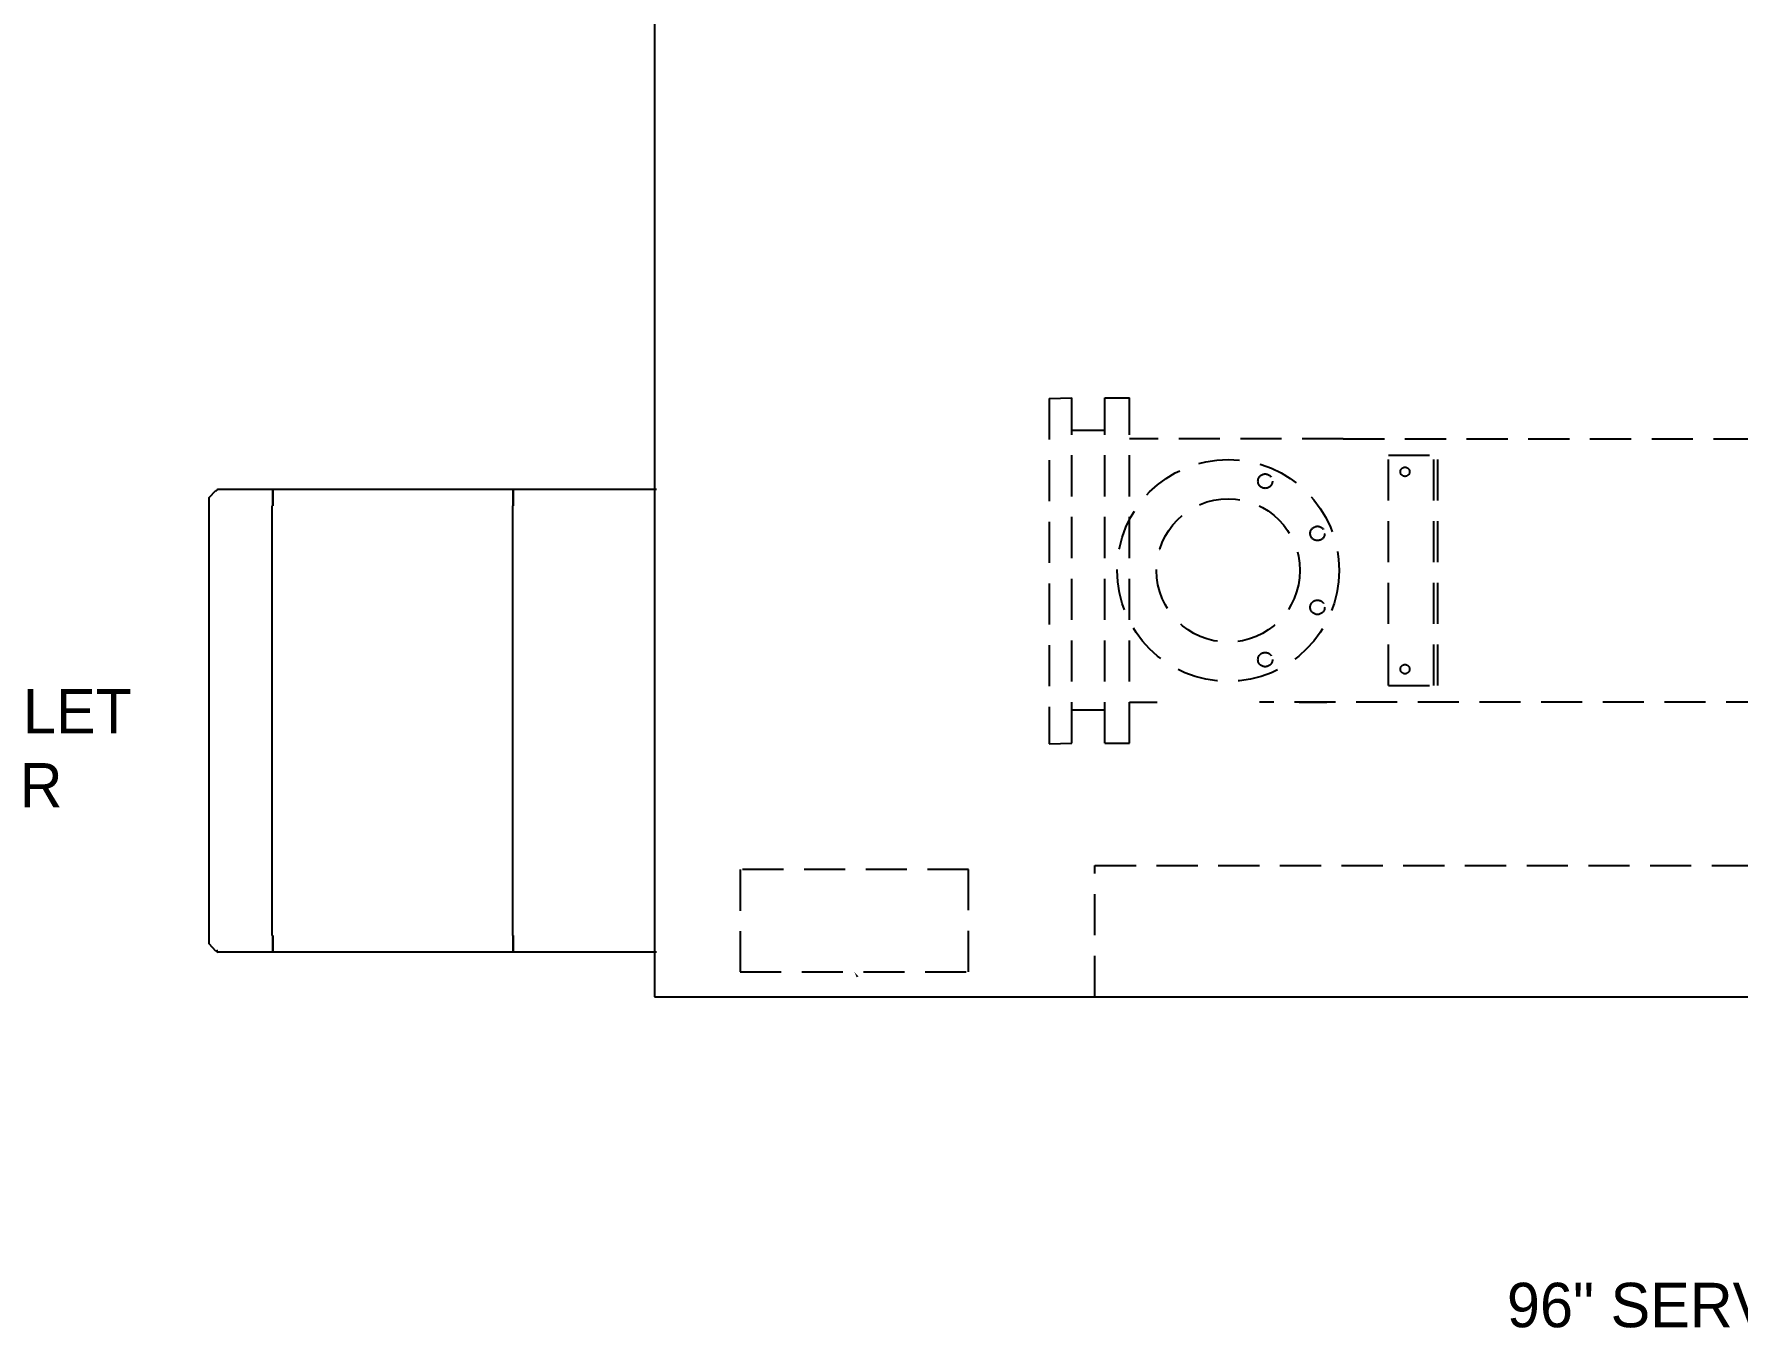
# Model space of a CAD drawing. Header units: inches. Extents: x -229 to 371, y -110 to 269.
# Drawn here: x 8.7 to 112.3, y 90.9 to 169.6 of the extents above; entities that cross this region are included whole.
import ezdxf

# ---------------------------------------------------------------- set-up
doc = ezdxf.new("R2010")
doc.units = ezdxf.units.IN
doc.header["$MEASUREMENT"] = 0
doc.linetypes.add('HIDDEN', pattern=[0.375, 0.25, -0.125])
doc.layers.get('0').update_dxf_attribs({"color": 10})

msp = doc.modelspace()

# ---------------------------------------------------------------- linework, layer by layer
at = {"color": 1, "ltscale": 5}
for p, q in [((46.39, 231.05), (46.39, 111.05)), ((19.32, 141.41), (19.73, 141.84)), ((19.32, 114.28), (19.32, 141.41)), ((19.73, 141.84), (19.78, 141.84)), ((46.52, 141.91), (19.84, 141.91)), ((23.15, 114.78), (23.15, 140.91)), ((23.15, 114.78), (23.15, 140.91)), ((23.2, 141.84), (23.2, 140.91)), ((23.2, 140.91), (23.2, 141.84)), ((23.2, 141.84), (23.2, 141.84)), ((23.2, 140.91), (23.2, 140.91)), ((37.78, 114.78), (37.78, 140.91)), ((37.78, 114.78), (37.78, 140.91)), ((37.8, 141.84), (37.8, 140.91)), ((37.8, 141.84), (37.8, 141.84)), ((37.8, 140.91), (37.8, 141.84)), ((19.73, 113.84), (19.32, 114.28)), ((23.2, 113.85), (23.2, 114.78)), ((23.2, 114.78), (23.2, 114.78)), ((23.2, 114.78), (23.2, 113.85)), ((37.8, 113.85), (37.8, 114.78)), ((37.8, 114.78), (37.8, 113.85)), ((19.78, 113.84), (19.73, 113.84)), ((19.84, 113.85), (19.78, 113.85)), ((19.84, 113.78), (19.84, 113.84)), ((46.52, 113.78), (19.84, 113.78)), ((23.2, 113.85), (23.2, 113.85)), ((37.8, 113.85), (37.8, 113.84)), ((46.39, 111.05), (186.52, 111.05))]:
    msp.add_line(p, q, dxfattribs=at)
at = {"color": 1, "linetype": 'HIDDEN', "ltscale": 10}
for p, q in [((70.4, 147.44), (71.78, 147.48)), ((70.4, 147.44), (70.4, 126.44)), ((71.78, 126.48), (71.78, 147.48)), ((73.78, 126.48), (73.78, 147.48)), ((73.78, 147.48), (75.28, 147.48)), ((75.28, 126.48), (75.28, 147.48)), ((73.78, 145.48), (71.78, 145.48)), ((88.28, 144.98), (75.28, 144.98)), ((88.28, 144.98), (143.28, 144.98)), ((91.03, 129.98), (91.03, 143.98)), ((91.03, 143.98), (94.03, 143.98)), ((93.78, 129.98), (93.78, 143.98)), ((94.03, 129.98), (94.03, 143.98)), ((91.03, 129.98), (94.03, 129.98)), ((73.78, 128.48), (71.78, 128.48)), ((75.28, 128.98), (76.97, 128.98)), ((114.06, 128.98), (83.19, 128.98)), ((85.6, 128.98), (87.28, 128.98)), ((70.4, 126.44), (71.78, 126.48)), ((73.78, 126.48), (75.28, 126.48)), ((65.5, 118.79), (51.6, 118.79)), ((51.6, 118.79), (51.6, 112.57)), ((65.5, 112.57), (65.5, 118.79)), ((73.18, 119.05), (157.68, 119.05)), ((73.18, 111.05), (73.18, 119.05)), ((51.6, 112.57), (65.5, 112.57))]:
    msp.add_line(p, q, dxfattribs=at)
for centre, radius in [((81.28, 136.98), 6.75), ((92.03, 142.98), 0.281), ((83.53, 142.41), 0.438), ((81.28, 136.98), 4.36), ((86.71, 139.23), 0.438), ((86.71, 134.74), 0.438), ((83.53, 131.56), 0.438), ((92.03, 130.98), 0.281)]:
    msp.add_circle(centre, radius, dxfattribs=at)
at = {"color": 1, "ltscale": 5}
for centre, radius, start, end in [((19.85, 141.85), 0.0612, 92.3555, 182.1761), ((23.2, 141.84), 0.000964, 92.3555, 182.1761), ((23.2, 141.84), 0.000884, 110.6112, 191.2783), ((37.8, 141.84), 0.000884, 110.6112, 191.2783), ((19.85, 113.84), 0.0612, 177.8239, 267.6445), ((19.84, 113.85), 0.000964, 177.8239, 267.6445), ((23.2, 113.85), 0.000964, 177.8239, 267.6445), ((23.2, 113.84), 0.000884, 168.7217, 249.3888), ((37.8, 113.84), 0.000884, 168.7217, 249.3888)]:
    msp.add_arc(centre, radius, start, end, dxfattribs=at)
msp.add_solid([(58.69, 112.24), (58.55, 112.57), (58.8, 112.3)], dxfattribs=at)

# ---------------------------------------------------------------- texts
msp.add_text('96" SERVICE CLEARANCE', height=2.7, dxfattribs=at).set_placement((98.23, 90.97))
at = {"color": 1, "ltscale": 5, "insert": (4.39, 126.17), "char_height": 2.7, "attachment_point": 4}
msp.add_mtext('INLET\\PAIR', dxfattribs=at)

doc.saveas('drawing.dxf')
